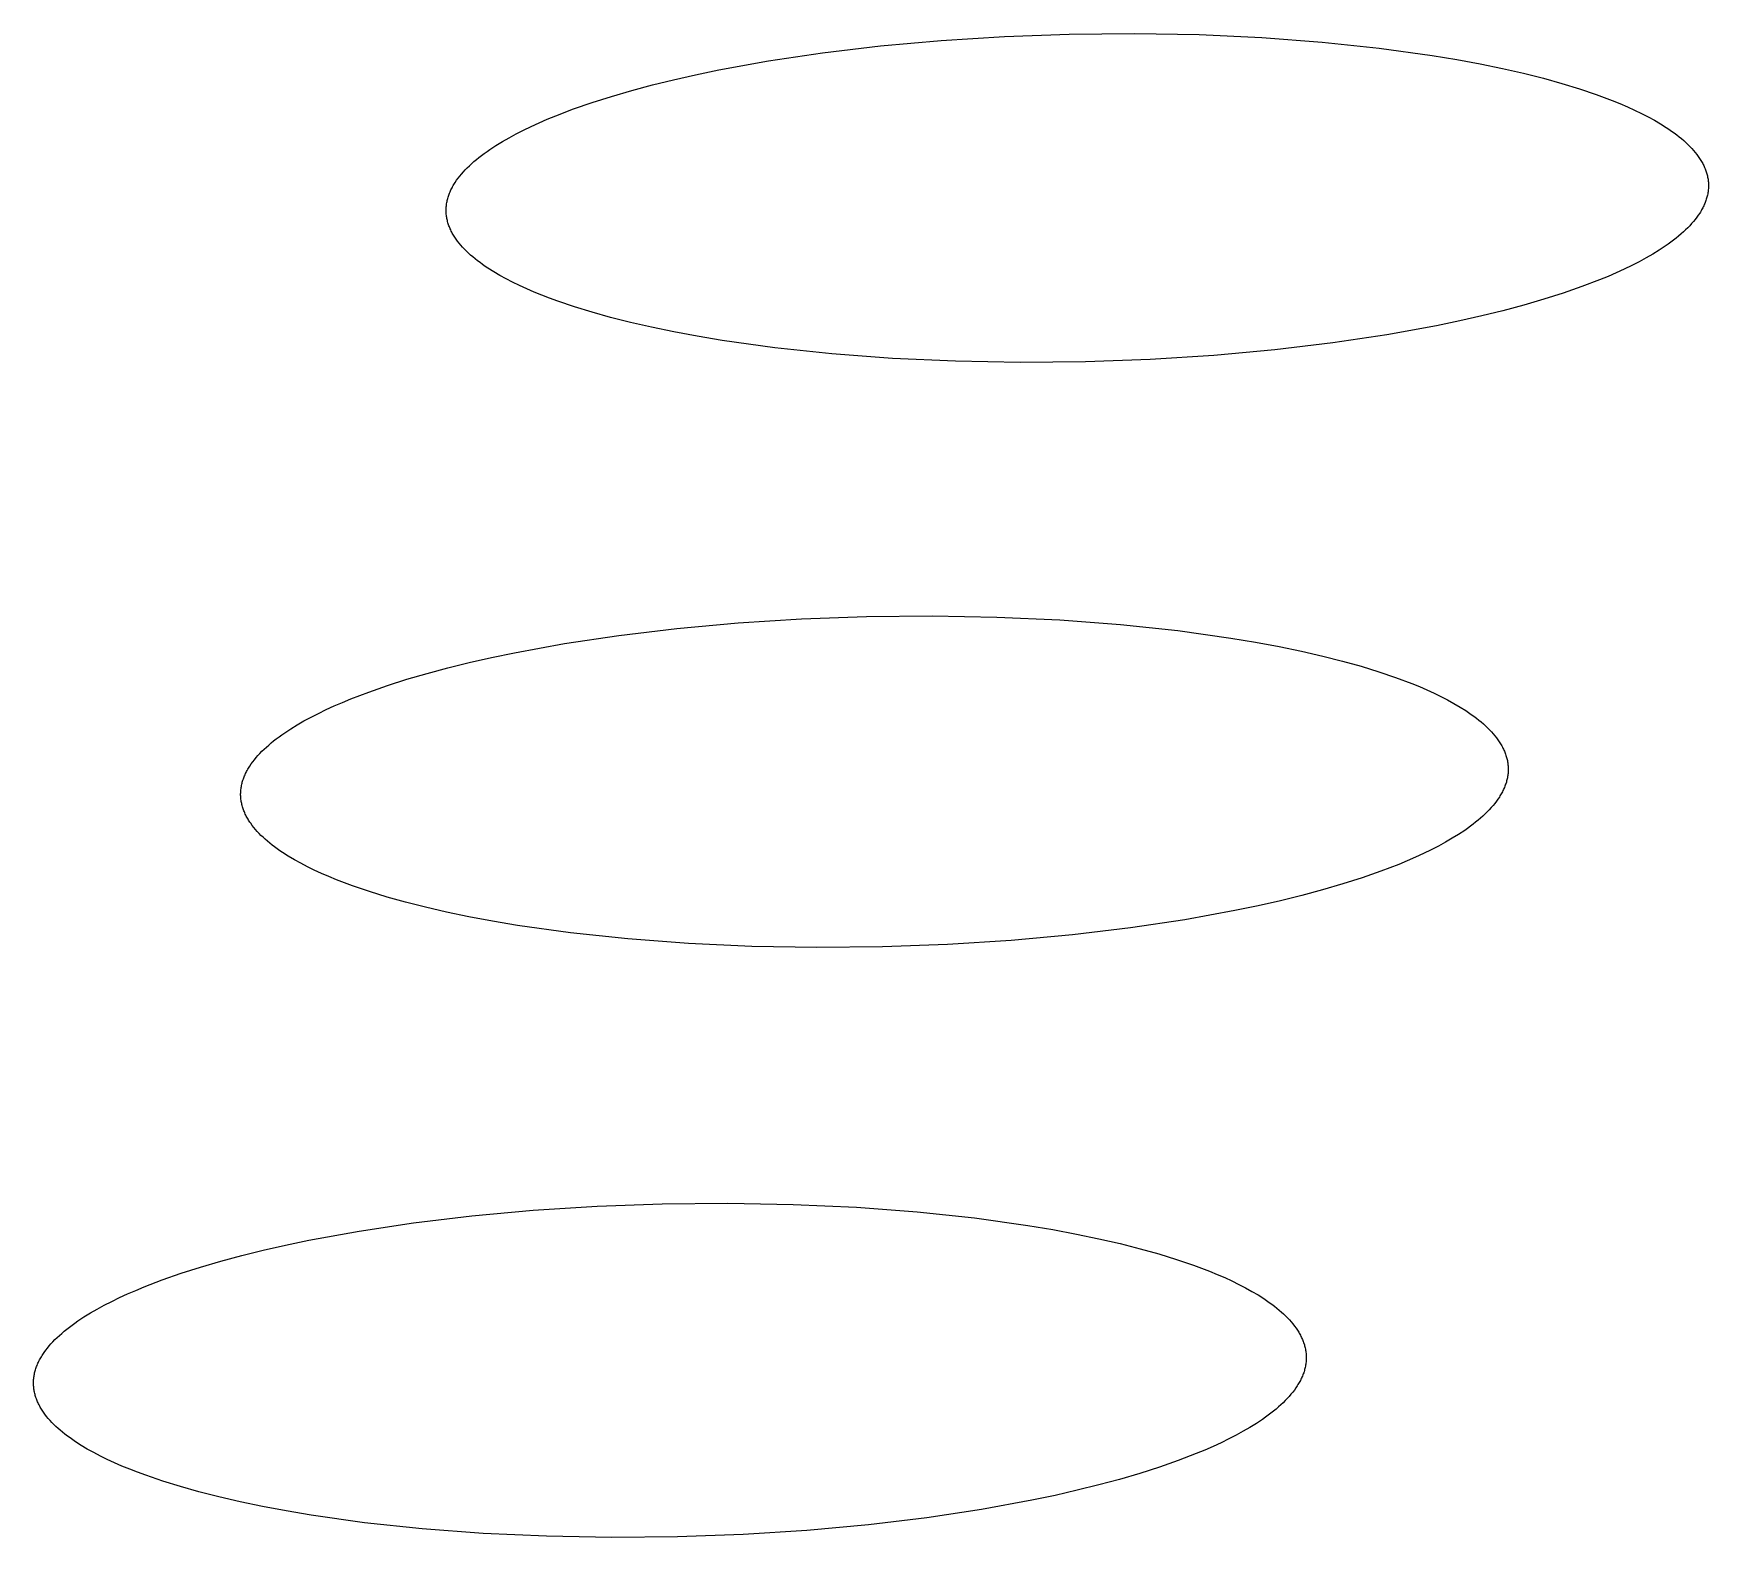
# Model space of a CAD drawing. Header units: millimetres. Extents: x -987 to 2591, y -102 to 2398.
# Drawn here: x -133.95 to -126.31, y 754.72 to 761.58 of the extents above; entities that cross this region are included whole.
import ezdxf

# ---------------------------------------------------------------- set-up
doc = ezdxf.new("R2010")
doc.units = ezdxf.units.MM
doc.header["$MEASUREMENT"] = 0
doc.layers.add('Utwórz2D linie widoczne', color=7, linetype='Continuous', true_color=0x000000)

msp = doc.modelspace()

# ---------------------------------------------------------------- linework, layer by layer
at = {"layer": 'Utwórz2D linie widoczne'}
for p, q in [((-129.2288, 761.5788), (-128.9317, 761.5816)), ((-128.9317, 761.5816), (-128.6373, 761.5764)), ((-130.3541, 761.4933), (-130.0905, 761.5247)), ((-130.0905, 761.5247), (-129.8126, 761.5499)), ((-129.8126, 761.5499), (-129.524, 761.5682)), ((-129.524, 761.5682), (-129.2288, 761.5788)), ((-128.6373, 761.5764), (-128.3504, 761.5633)), ((-128.3504, 761.5633), (-128.0752, 761.5428)), ((-128.0752, 761.5428), (-127.8156, 761.5154)), ((-127.8156, 761.5154), (-127.5746, 761.4819)), ((-130.8273, 761.4154), (-130.6004, 761.4565)), ((-130.6004, 761.4565), (-130.3541, 761.4933)), ((-127.5746, 761.4819), (-127.4618, 761.4632)), ((-127.4618, 761.4632), (-127.3545, 761.4432)), ((-127.3545, 761.4432), (-127.2528, 761.4222)), ((-131.1302, 761.3469), (-131.0334, 761.3707)), ((-131.0334, 761.3707), (-130.933, 761.3934)), ((-130.933, 761.3934), (-130.8273, 761.4154)), ((-127.2528, 761.4222), (-127.1568, 761.4003)), ((-127.1568, 761.4003), (-127.0666, 761.3775)), ((-127.0666, 761.3775), (-126.9823, 761.3541)), ((-126.9823, 761.3541), (-126.9023, 761.3296)), ((-131.4051, 761.2669), (-131.3165, 761.295)), ((-131.3165, 761.295), (-131.2247, 761.3217)), ((-131.2247, 761.3217), (-131.1302, 761.3469)), ((-126.9023, 761.3296), (-126.8256, 761.3037)), ((-126.8256, 761.3037), (-126.7526, 761.2763)), ((-126.7526, 761.2763), (-126.7176, 761.2621)), ((-131.6097, 761.1906), (-131.571, 761.2065)), ((-131.571, 761.2065), (-131.4901, 761.2374)), ((-131.4901, 761.2374), (-131.4051, 761.2669)), ((-126.7176, 761.2621), (-126.6837, 761.2475)), ((-126.6837, 761.2475), (-126.651, 761.2326)), ((-126.651, 761.2326), (-126.6194, 761.2174)), ((-126.6194, 761.2174), (-126.5892, 761.2018)), ((-126.5892, 761.2018), (-126.5602, 761.186)), ((-131.7841, 761.1066), (-131.752, 761.124)), ((-131.752, 761.124), (-131.7184, 761.1411)), ((-131.7184, 761.1411), (-131.6835, 761.1579)), ((-131.6835, 761.1579), (-131.6472, 761.1744)), ((-131.6472, 761.1744), (-131.6097, 761.1906)), ((-126.5602, 761.186), (-126.5326, 761.1698)), ((-126.5326, 761.1698), (-126.5065, 761.1533)), ((-126.5065, 761.1533), (-126.494, 761.1449)), ((-126.494, 761.1449), (-126.4818, 761.1365)), ((-126.4818, 761.1365), (-126.47, 761.128)), ((-126.47, 761.128), (-126.4586, 761.1195)), ((-131.8845, 761.044), (-131.8714, 761.0531)), ((-131.8714, 761.0531), (-131.8438, 761.0712)), ((-131.8438, 761.0712), (-131.8147, 761.089)), ((-131.8147, 761.089), (-131.7841, 761.1066)), ((-126.4586, 761.1195), (-126.4476, 761.1108)), ((-126.4476, 761.1108), (-126.437, 761.1021)), ((-126.437, 761.1021), (-126.4268, 761.0934)), ((-126.4268, 761.0934), (-126.417, 761.0846)), ((-126.417, 761.0846), (-126.4077, 761.0757)), ((-126.4077, 761.0757), (-126.3987, 761.0668)), ((-126.3987, 761.0668), (-126.3902, 761.0578)), ((-126.3902, 761.0578), (-126.3821, 761.0487)), ((-126.3821, 761.0487), (-126.3744, 761.0396)), ((-131.9745, 760.9694), (-131.9648, 760.9789)), ((-131.9648, 760.9789), (-131.9546, 760.9883)), ((-131.9546, 760.9883), (-131.944, 760.9977)), ((-131.944, 760.9977), (-131.933, 761.007)), ((-131.933, 761.007), (-131.9215, 761.0163)), ((-131.9215, 761.0163), (-131.9096, 761.0256)), ((-131.9096, 761.0256), (-131.8973, 761.0348)), ((-131.8973, 761.0348), (-131.8845, 761.044)), ((-126.3744, 761.0396), (-126.3672, 761.0305)), ((-126.3672, 761.0305), (-126.3604, 761.0213)), ((-126.3604, 761.0213), (-126.3571, 761.0167)), ((-126.3571, 761.0167), (-126.354, 761.012)), ((-126.354, 761.012), (-126.351, 761.0074)), ((-126.351, 761.0074), (-126.3481, 761.0028)), ((-126.3481, 761.0028), (-126.3454, 760.9981)), ((-126.3454, 760.9981), (-126.3427, 760.9934)), ((-126.3427, 760.9934), (-126.3401, 760.9887)), ((-126.3401, 760.9887), (-126.3377, 760.9841)), ((-126.3377, 760.9841), (-126.3354, 760.9794)), ((-126.3354, 760.9794), (-126.3332, 760.9746)), ((-126.3332, 760.9746), (-126.3311, 760.9699)), ((-126.3311, 760.9699), (-126.3291, 760.9652)), ((-132.0358, 760.8928), (-132.0329, 760.8976)), ((-132.0329, 760.8976), (-132.0298, 760.9024)), ((-132.0298, 760.9024), (-132.0233, 760.9121)), ((-132.0233, 760.9121), (-132.0163, 760.9217)), ((-132.0163, 760.9217), (-132.0089, 760.9313)), ((-132.0089, 760.9313), (-132.001, 760.9409)), ((-132.001, 760.9409), (-131.9926, 760.9504)), ((-131.9926, 760.9504), (-131.9838, 760.9599)), ((-131.9838, 760.9599), (-131.9745, 760.9694)), ((-126.3291, 760.9652), (-126.3273, 760.9605)), ((-126.3273, 760.9605), (-126.3255, 760.9557)), ((-126.3255, 760.9557), (-126.3239, 760.951)), ((-126.3239, 760.951), (-126.3224, 760.9462)), ((-126.3224, 760.9462), (-126.321, 760.9414)), ((-126.321, 760.9414), (-126.3197, 760.9367)), ((-126.3197, 760.9367), (-126.3186, 760.9319)), ((-126.3186, 760.9319), (-126.3175, 760.9271)), ((-126.3175, 760.9271), (-126.3166, 760.9223)), ((-126.3166, 760.9223), (-126.3158, 760.9175)), ((-126.3158, 760.9175), (-126.3151, 760.9127)), ((-126.3151, 760.9127), (-126.3146, 760.9079)), ((-126.3146, 760.9079), (-126.3141, 760.9031)), ((-126.3141, 760.9031), (-126.3138, 760.8983)), ((-126.3138, 760.8983), (-126.3136, 760.8934)), ((-132.067, 760.8152), (-132.0659, 760.82)), ((-132.0659, 760.82), (-132.0648, 760.8249)), ((-132.0648, 760.8249), (-132.0635, 760.8297)), ((-132.0635, 760.8297), (-132.0621, 760.8346)), ((-132.0621, 760.8346), (-132.0606, 760.8394)), ((-132.0606, 760.8394), (-132.0589, 760.8443)), ((-132.0589, 760.8443), (-132.0571, 760.8492)), ((-132.0571, 760.8492), (-132.0552, 760.854)), ((-132.0552, 760.854), (-132.0532, 760.8589)), ((-132.0532, 760.8589), (-132.0511, 760.8637)), ((-132.0511, 760.8637), (-132.0489, 760.8686)), ((-132.0489, 760.8686), (-132.0465, 760.8734)), ((-132.0465, 760.8734), (-132.044, 760.8782)), ((-132.044, 760.8782), (-132.0414, 760.8831)), ((-132.0414, 760.8831), (-132.0387, 760.8879)), ((-132.0387, 760.8879), (-132.0358, 760.8928)), ((-126.3251, 760.8208), (-126.3268, 760.8159)), ((-126.3235, 760.8256), (-126.3251, 760.8208)), ((-126.322, 760.8305), (-126.3235, 760.8256)), ((-126.3206, 760.8353), (-126.322, 760.8305)), ((-126.3194, 760.8402), (-126.3206, 760.8353)), ((-126.3183, 760.845), (-126.3194, 760.8402)), ((-126.3172, 760.8499), (-126.3183, 760.845)), ((-126.3164, 760.8547), (-126.3172, 760.8499)), ((-126.3156, 760.8596), (-126.3164, 760.8547)), ((-126.315, 760.8644), (-126.3156, 760.8596)), ((-126.3144, 760.8693), (-126.315, 760.8644)), ((-126.314, 760.8741), (-126.3144, 760.8693)), ((-126.3138, 760.8789), (-126.314, 760.8741)), ((-126.3136, 760.8838), (-126.3138, 760.8789)), ((-126.3136, 760.8934), (-126.3136, 760.8886)), ((-126.3136, 760.8886), (-126.3136, 760.8838)), ((-132.071, 760.7764), (-132.0709, 760.7813)), ((-132.071, 760.7716), (-132.071, 760.7764)), ((-132.0708, 760.7668), (-132.071, 760.7716)), ((-132.0709, 760.7813), (-132.0707, 760.7861)), ((-132.0706, 760.762), (-132.0708, 760.7668)), ((-132.0707, 760.7861), (-132.0704, 760.7909)), ((-132.0702, 760.7571), (-132.0706, 760.762)), ((-132.0704, 760.7909), (-132.07, 760.7958)), ((-132.0696, 760.7523), (-132.0702, 760.7571)), ((-132.07, 760.7958), (-132.0694, 760.8006)), ((-132.069, 760.7475), (-132.0696, 760.7523)), ((-132.0694, 760.8006), (-132.0687, 760.8055)), ((-132.0683, 760.7427), (-132.069, 760.7475)), ((-132.0687, 760.8055), (-132.0679, 760.8103)), ((-132.0674, 760.7379), (-132.0683, 760.7427)), ((-132.0679, 760.8103), (-132.067, 760.8152)), ((-126.367, 760.7434), (-126.3744, 760.7337)), ((-126.3601, 760.753), (-126.367, 760.7434)), ((-126.3537, 760.7626), (-126.3601, 760.753)), ((-126.3506, 760.7675), (-126.3537, 760.7626)), ((-126.3477, 760.7723), (-126.3506, 760.7675)), ((-126.3449, 760.7771), (-126.3477, 760.7723)), ((-126.3422, 760.782), (-126.3449, 760.7771)), ((-126.3397, 760.7868), (-126.3422, 760.782)), ((-126.3372, 760.7916), (-126.3397, 760.7868)), ((-126.3349, 760.7965), (-126.3372, 760.7916)), ((-126.3327, 760.8013), (-126.3349, 760.7965)), ((-126.3306, 760.8062), (-126.3327, 760.8013)), ((-126.3287, 760.811), (-126.3306, 760.8062)), ((-126.3268, 760.8159), (-126.3287, 760.811)), ((-132.0664, 760.7331), (-132.0674, 760.7379)), ((-132.0653, 760.7283), (-132.0664, 760.7331)), ((-132.0641, 760.7236), (-132.0653, 760.7283)), ((-132.0627, 760.7188), (-132.0641, 760.7236)), ((-132.0612, 760.714), (-132.0627, 760.7188)), ((-132.0597, 760.7093), (-132.0612, 760.714)), ((-132.058, 760.7045), (-132.0597, 760.7093)), ((-132.0561, 760.6998), (-132.058, 760.7045)), ((-132.0542, 760.6951), (-132.0561, 760.6998)), ((-132.0522, 760.6903), (-132.0542, 760.6951)), ((-132.05, 760.6856), (-132.0522, 760.6903)), ((-132.0477, 760.6809), (-132.05, 760.6856)), ((-132.0453, 760.6762), (-132.0477, 760.6809)), ((-132.0428, 760.6715), (-132.0453, 760.6762)), ((-132.0402, 760.6669), (-132.0428, 760.6715)), ((-132.0374, 760.6622), (-132.0402, 760.6669)), ((-126.4387, 760.6673), (-126.4497, 760.6579)), ((-126.4281, 760.6767), (-126.4387, 760.6673)), ((-126.4181, 760.6861), (-126.4281, 760.6767)), ((-126.4084, 760.6956), (-126.4181, 760.6861)), ((-126.3992, 760.7051), (-126.4084, 760.6956)), ((-126.3905, 760.7146), (-126.3992, 760.7051)), ((-126.3822, 760.7242), (-126.3905, 760.7146)), ((-126.3744, 760.7337), (-126.3822, 760.7242)), ((-132.0346, 760.6576), (-132.0374, 760.6622)), ((-132.0316, 760.6529), (-132.0346, 760.6576)), ((-132.0285, 760.6483), (-132.0316, 760.6529)), ((-132.0253, 760.6437), (-132.0285, 760.6483)), ((-132.0186, 760.6344), (-132.0253, 760.6437)), ((-132.0115, 760.6253), (-132.0186, 760.6344)), ((-132.0039, 760.6162), (-132.0115, 760.6253)), ((-131.9958, 760.6071), (-132.0039, 760.6162)), ((-131.9874, 760.5981), (-131.9958, 760.6071)), ((-131.9785, 760.5892), (-131.9874, 760.5981)), ((-131.9692, 760.5803), (-131.9785, 760.5892)), ((-126.5383, 760.5937), (-126.5673, 760.5759)), ((-126.5109, 760.6118), (-126.5383, 760.5937)), ((-126.4978, 760.621), (-126.5109, 760.6118)), ((-126.4851, 760.6301), (-126.4978, 760.621)), ((-126.4729, 760.6394), (-126.4851, 760.6301)), ((-126.4611, 760.6486), (-126.4729, 760.6394)), ((-126.4497, 760.6579), (-126.4611, 760.6486)), ((-131.9595, 760.5715), (-131.9692, 760.5803)), ((-131.9493, 760.5627), (-131.9595, 760.5715)), ((-131.9388, 760.554), (-131.9493, 760.5627)), ((-131.9279, 760.5453), (-131.9388, 760.554)), ((-131.9165, 760.5368), (-131.9279, 760.5453)), ((-131.9048, 760.5283), (-131.9165, 760.5368)), ((-131.8927, 760.5198), (-131.9048, 760.5283)), ((-131.8802, 760.5114), (-131.8927, 760.5198)), ((-126.6633, 760.5237), (-126.6981, 760.5069)), ((-126.6298, 760.5408), (-126.6633, 760.5237)), ((-126.5978, 760.5582), (-126.6298, 760.5408)), ((-126.5673, 760.5759), (-126.5978, 760.5582)), ((-131.8542, 760.4949), (-131.8802, 760.5114)), ((-131.8267, 760.4787), (-131.8542, 760.4949)), ((-131.7979, 760.4628), (-131.8267, 760.4787)), ((-131.7677, 760.4472), (-131.7979, 760.4628)), ((-131.7362, 760.4319), (-131.7677, 760.4472)), ((-126.8104, 760.4581), (-126.8911, 760.4272)), ((-126.7717, 760.4741), (-126.8104, 760.4581)), ((-126.7343, 760.4903), (-126.7717, 760.4741)), ((-126.6981, 760.5069), (-126.7343, 760.4903)), ((-131.7036, 760.417), (-131.7362, 760.4319)), ((-131.6698, 760.4024), (-131.7036, 760.417)), ((-131.6349, 760.3882), (-131.6698, 760.4024)), ((-131.5989, 760.3743), (-131.6349, 760.3882)), ((-131.5619, 760.3607), (-131.5989, 760.3743)), ((-131.4853, 760.3347), (-131.5619, 760.3607)), ((-127.0646, 760.3694), (-127.1564, 760.3426)), ((-126.976, 760.3976), (-127.0646, 760.3694)), ((-126.8911, 760.4272), (-126.976, 760.3976)), ((-131.4053, 760.3101), (-131.4853, 760.3347)), ((-131.321, 760.2866), (-131.4053, 760.3101)), ((-131.2308, 760.2638), (-131.321, 760.2866)), ((-127.3476, 760.2935), (-127.4481, 760.2707)), ((-127.2509, 760.3173), (-127.3476, 760.2935)), ((-127.1564, 760.3426), (-127.2509, 760.3173)), ((-131.1348, 760.2418), (-131.2308, 760.2638)), ((-131.033, 760.2207), (-131.1348, 760.2418)), ((-130.9256, 760.2007), (-131.033, 760.2207)), ((-127.781, 760.2073), (-128.0276, 760.1704)), ((-127.5539, 760.2487), (-127.781, 760.2073)), ((-127.4481, 760.2707), (-127.5539, 760.2487)), ((-130.8127, 760.1818), (-130.9256, 760.2007)), ((-130.5714, 760.1482), (-130.8127, 760.1818)), ((-130.3113, 760.1207), (-130.5714, 760.1482)), ((-128.2916, 760.1388), (-128.5701, 760.1135)), ((-128.0276, 760.1704), (-128.2916, 760.1388)), ((-130.0356, 760.1001), (-130.3113, 760.1207)), ((-129.748, 760.0869), (-130.0356, 760.1001)), ((-129.453, 760.0817), (-129.748, 760.0869)), ((-129.1552, 760.0845), (-129.453, 760.0817)), ((-128.8593, 760.0952), (-129.1552, 760.0845)), ((-128.5701, 760.1135), (-128.8593, 760.0952)), ((-130.7395, 758.8935), (-130.4496, 758.9118)), ((-130.4496, 758.9118), (-130.1533, 758.9226)), ((-130.1533, 758.9226), (-129.8549, 758.9254)), ((-129.8549, 758.9254), (-129.5594, 758.9202)), ((-129.5594, 758.9202), (-129.2713, 758.907)), ((-131.5306, 758.7993), (-131.2832, 758.8364)), ((-131.2832, 758.8364), (-131.0186, 758.8681)), ((-131.0186, 758.8681), (-130.7395, 758.8935)), ((-129.2713, 758.907), (-128.995, 758.8863)), ((-128.995, 758.8863), (-128.7344, 758.8587)), ((-128.7344, 758.8587), (-128.4924, 758.8249)), ((-131.8647, 758.7357), (-131.7585, 758.7578)), ((-131.7585, 758.7578), (-131.5306, 758.7993)), ((-128.4924, 758.8249), (-128.3792, 758.806)), ((-128.3792, 758.806), (-128.2715, 758.7859)), ((-128.2715, 758.7859), (-128.1694, 758.7647)), ((-128.1694, 758.7647), (-128.0731, 758.7426)), ((-132.1576, 758.6634), (-132.0627, 758.6888)), ((-132.0627, 758.6888), (-131.9655, 758.7128)), ((-131.9655, 758.7128), (-131.8647, 758.7357)), ((-128.0731, 758.7426), (-127.9826, 758.7197)), ((-127.9826, 758.7197), (-127.8979, 758.696)), ((-127.8979, 758.696), (-127.8176, 758.6713)), ((-132.4242, 758.5784), (-132.3389, 758.6081)), ((-132.3389, 758.6081), (-132.2498, 758.6365)), ((-132.2498, 758.6365), (-132.1576, 758.6634)), ((-127.8176, 758.6713), (-127.7406, 758.6452)), ((-127.7406, 758.6452), (-127.6673, 758.6176)), ((-127.6673, 758.6176), (-127.6322, 758.6033)), ((-127.6322, 758.6033), (-127.5982, 758.5886)), ((-132.5821, 758.5149), (-132.5444, 758.5312)), ((-132.5444, 758.5312), (-132.5055, 758.5472)), ((-132.5055, 758.5472), (-132.4242, 758.5784)), ((-127.5982, 758.5886), (-127.5654, 758.5736)), ((-127.5654, 758.5736), (-127.5337, 758.5582)), ((-127.5337, 758.5582), (-127.5034, 758.5425)), ((-127.5034, 758.5425), (-127.4743, 758.5265)), ((-127.4743, 758.5265), (-127.4467, 758.5102)), ((-132.7196, 758.4465), (-132.6873, 758.464)), ((-132.6873, 758.464), (-132.6536, 758.4812)), ((-132.6536, 758.4812), (-132.6185, 758.4982)), ((-132.6185, 758.4982), (-132.5821, 758.5149)), ((-127.4467, 758.5102), (-127.4204, 758.4936)), ((-127.4204, 758.4936), (-127.4079, 758.4852)), ((-127.4079, 758.4852), (-127.3957, 758.4767)), ((-127.3957, 758.4767), (-127.3839, 758.4681)), ((-127.3839, 758.4681), (-127.3724, 758.4595)), ((-127.3724, 758.4595), (-127.3614, 758.4508)), ((-127.3614, 758.4508), (-127.3508, 758.442)), ((-132.8457, 758.3648), (-132.8333, 758.3741)), ((-132.8333, 758.3741), (-132.8205, 758.3834)), ((-132.8205, 758.3834), (-132.8073, 758.3926)), ((-132.8073, 758.3926), (-132.7797, 758.4108)), ((-132.7797, 758.4108), (-132.7504, 758.4288)), ((-132.7504, 758.4288), (-132.7196, 758.4465)), ((-127.3508, 758.442), (-127.3405, 758.4332)), ((-127.3405, 758.4332), (-127.3307, 758.4243)), ((-127.3307, 758.4243), (-127.3213, 758.4154)), ((-127.3213, 758.4154), (-127.3123, 758.4064)), ((-127.3123, 758.4064), (-127.3038, 758.3973)), ((-127.3038, 758.3973), (-127.2957, 758.3882)), ((-127.2957, 758.3882), (-127.288, 758.379)), ((-127.288, 758.379), (-127.2807, 758.3698)), ((-132.9292, 758.289), (-132.9203, 758.2986)), ((-132.9203, 758.2986), (-132.911, 758.3082)), ((-132.911, 758.3082), (-132.9012, 758.3177)), ((-132.9012, 758.3177), (-132.891, 758.3272)), ((-132.891, 758.3272), (-132.8803, 758.3367)), ((-132.8803, 758.3367), (-132.8692, 758.3461)), ((-132.8692, 758.3461), (-132.8577, 758.3555)), ((-132.8577, 758.3555), (-132.8457, 758.3648)), ((-127.2807, 758.3698), (-127.2739, 758.3605)), ((-127.2739, 758.3605), (-127.2707, 758.3559)), ((-127.2707, 758.3559), (-127.2676, 758.3512)), ((-127.2676, 758.3512), (-127.2645, 758.3465)), ((-127.2645, 758.3465), (-127.2616, 758.3418)), ((-127.2616, 758.3418), (-127.2589, 758.3371)), ((-127.2589, 758.3371), (-127.2562, 758.3324)), ((-127.2562, 758.3324), (-127.2536, 758.3277)), ((-127.2536, 758.3277), (-127.2512, 758.323)), ((-127.2512, 758.323), (-127.2489, 758.3182)), ((-127.2489, 758.3182), (-127.2467, 758.3135)), ((-127.2467, 758.3135), (-127.2446, 758.3087)), ((-127.2446, 758.3087), (-127.2426, 758.304)), ((-127.2426, 758.304), (-127.2407, 758.2992)), ((-127.2407, 758.2992), (-127.239, 758.2944)), ((-132.9809, 758.2163), (-132.9783, 758.2212)), ((-132.9783, 758.2212), (-132.9756, 758.226)), ((-132.9756, 758.226), (-132.9727, 758.2309)), ((-132.9727, 758.2309), (-132.9697, 758.2358)), ((-132.9697, 758.2358), (-132.9666, 758.2407)), ((-132.9666, 758.2407), (-132.9601, 758.2504)), ((-132.9601, 758.2504), (-132.9531, 758.2601)), ((-132.9531, 758.2601), (-132.9456, 758.2698)), ((-132.9456, 758.2698), (-132.9376, 758.2794)), ((-132.9376, 758.2794), (-132.9292, 758.289)), ((-127.239, 758.2944), (-127.2374, 758.2896)), ((-127.2374, 758.2896), (-127.2359, 758.2848)), ((-127.2359, 758.2848), (-127.2345, 758.28)), ((-127.2345, 758.28), (-127.2332, 758.2752)), ((-127.2332, 758.2752), (-127.2321, 758.2704)), ((-127.2321, 758.2704), (-127.231, 758.2656)), ((-127.231, 758.2656), (-127.2301, 758.2607)), ((-127.2301, 758.2607), (-127.2293, 758.2559)), ((-127.2293, 758.2559), (-127.2286, 758.251)), ((-127.2286, 758.251), (-127.2281, 758.2462)), ((-127.2281, 758.2462), (-127.2277, 758.2413)), ((-127.2277, 758.2413), (-127.2273, 758.2365)), ((-127.2273, 758.2365), (-127.2272, 758.2316)), ((-127.2271, 758.2219), (-127.2273, 758.217)), ((-127.2272, 758.2316), (-127.2271, 758.2267)), ((-127.2271, 758.2267), (-127.2271, 758.2219)), ((-133.0058, 758.1429), (-133.005, 758.1478)), ((-133.005, 758.1478), (-133.0041, 758.1527)), ((-133.0041, 758.1527), (-133.003, 758.1576)), ((-133.003, 758.1576), (-133.0019, 758.1625)), ((-133.0019, 758.1625), (-133.0006, 758.1674)), ((-133.0006, 758.1674), (-132.9991, 758.1723)), ((-132.9991, 758.1723), (-132.9976, 758.1772)), ((-132.9976, 758.1772), (-132.9959, 758.1821)), ((-132.9959, 758.1821), (-132.9941, 758.187)), ((-132.9941, 758.187), (-132.9922, 758.1919)), ((-132.9922, 758.1919), (-132.9902, 758.1967)), ((-132.9902, 758.1967), (-132.9881, 758.2016)), ((-132.9881, 758.2016), (-132.9858, 758.2065)), ((-132.9858, 758.2065), (-132.9834, 758.2114)), ((-132.9834, 758.2114), (-132.9809, 758.2163)), ((-127.2443, 758.1437), (-127.2464, 758.1388)), ((-127.2424, 758.1485), (-127.2443, 758.1437)), ((-127.2405, 758.1534), (-127.2424, 758.1485)), ((-127.2388, 758.1583), (-127.2405, 758.1534)), ((-127.2371, 758.1632), (-127.2388, 758.1583)), ((-127.2356, 758.1681), (-127.2371, 758.1632)), ((-127.2343, 758.173), (-127.2356, 758.1681)), ((-127.233, 758.1779), (-127.2343, 758.173)), ((-127.2319, 758.1828), (-127.233, 758.1779)), ((-127.2309, 758.1877), (-127.2319, 758.1828)), ((-127.23, 758.1926), (-127.2309, 758.1877)), ((-127.2292, 758.1975), (-127.23, 758.1926)), ((-127.2285, 758.2024), (-127.2292, 758.1975)), ((-127.228, 758.2072), (-127.2285, 758.2024)), ((-127.2276, 758.2121), (-127.228, 758.2072)), ((-127.2273, 758.217), (-127.2276, 758.2121)), ((-133.0082, 758.1136), (-133.0081, 758.1185)), ((-133.0082, 758.1088), (-133.0082, 758.1136)), ((-133.008, 758.1039), (-133.0082, 758.1088)), ((-133.0081, 758.1185), (-133.0079, 758.1234)), ((-133.0077, 758.099), (-133.008, 758.1039)), ((-133.0079, 758.1234), (-133.0076, 758.1283)), ((-133.0074, 758.0942), (-133.0077, 758.099)), ((-133.0076, 758.1283), (-133.0071, 758.1332)), ((-133.0068, 758.0893), (-133.0074, 758.0942)), ((-133.0071, 758.1332), (-133.0065, 758.138)), ((-133.0062, 758.0845), (-133.0068, 758.0893)), ((-133.0065, 758.138), (-133.0058, 758.1429)), ((-133.0055, 758.0797), (-133.0062, 758.0845)), ((-133.0046, 758.0748), (-133.0055, 758.0797)), ((-133.0036, 758.07), (-133.0046, 758.0748)), ((-133.0025, 758.0652), (-133.0036, 758.07)), ((-127.2884, 758.0706), (-127.2962, 758.061)), ((-127.2809, 758.0803), (-127.2884, 758.0706)), ((-127.274, 758.09), (-127.2809, 758.0803)), ((-127.2675, 758.0997), (-127.274, 758.09)), ((-127.2645, 758.1046), (-127.2675, 758.0997)), ((-127.2616, 758.1095), (-127.2645, 758.1046)), ((-127.2587, 758.1143), (-127.2616, 758.1095)), ((-127.256, 758.1192), (-127.2587, 758.1143)), ((-127.2535, 758.1241), (-127.256, 758.1192)), ((-127.251, 758.129), (-127.2535, 758.1241)), ((-127.2487, 758.1339), (-127.251, 758.129)), ((-127.2464, 758.1388), (-127.2487, 758.1339)), ((-133.0013, 758.0604), (-133.0025, 758.0652)), ((-132.9999, 758.0555), (-133.0013, 758.0604)), ((-132.9985, 758.0507), (-132.9999, 758.0555)), ((-132.9969, 758.0459), (-132.9985, 758.0507)), ((-132.9952, 758.0412), (-132.9969, 758.0459)), ((-132.9934, 758.0364), (-132.9952, 758.0412)), ((-132.9914, 758.0316), (-132.9934, 758.0364)), ((-132.9894, 758.0269), (-132.9914, 758.0316)), ((-132.9872, 758.0221), (-132.9894, 758.0269)), ((-132.9849, 758.0174), (-132.9872, 758.0221)), ((-132.9825, 758.0126), (-132.9849, 758.0174)), ((-132.98, 758.0079), (-132.9825, 758.0126)), ((-132.9774, 758.0032), (-132.98, 758.0079)), ((-132.9746, 757.9985), (-132.9774, 758.0032)), ((-132.9718, 757.9938), (-132.9746, 757.9985)), ((-132.9688, 757.9891), (-132.9718, 757.9938)), ((-127.3641, 757.9942), (-127.3755, 757.9848)), ((-127.353, 758.0036), (-127.3641, 757.9942)), ((-127.3424, 758.0131), (-127.353, 758.0036)), ((-127.3323, 758.0226), (-127.3424, 758.0131)), ((-127.3226, 758.0321), (-127.3323, 758.0226)), ((-127.3133, 758.0417), (-127.3226, 758.0321)), ((-127.3046, 758.0513), (-127.3133, 758.0417)), ((-127.2962, 758.061), (-127.3046, 758.0513)), ((-132.9657, 757.9844), (-132.9688, 757.9891)), ((-132.9625, 757.9798), (-132.9657, 757.9844)), ((-132.9558, 757.9705), (-132.9625, 757.9798)), ((-132.9486, 757.9613), (-132.9558, 757.9705)), ((-132.941, 757.9521), (-132.9486, 757.9613)), ((-132.933, 757.943), (-132.941, 757.9521)), ((-132.9245, 757.9339), (-132.933, 757.943)), ((-132.9156, 757.9249), (-132.9245, 757.9339)), ((-132.9062, 757.9159), (-132.9156, 757.9249)), ((-132.8965, 757.907), (-132.9062, 757.9159)), ((-127.4532, 757.9294), (-127.4823, 757.9114)), ((-127.4256, 757.9477), (-127.4532, 757.9294)), ((-127.4125, 757.9569), (-127.4256, 757.9477)), ((-127.3997, 757.9661), (-127.4125, 757.9569)), ((-127.3874, 757.9754), (-127.3997, 757.9661)), ((-127.3755, 757.9848), (-127.3874, 757.9754)), ((-132.8863, 757.8981), (-132.8965, 757.907)), ((-132.8757, 757.8894), (-132.8863, 757.8981)), ((-132.8648, 757.8807), (-132.8757, 757.8894)), ((-132.8534, 757.872), (-132.8648, 757.8807)), ((-132.8417, 757.8634), (-132.8534, 757.872)), ((-132.8295, 757.8549), (-132.8417, 757.8634)), ((-132.817, 757.8465), (-132.8295, 757.8549)), ((-132.7909, 757.8298), (-132.817, 757.8465)), ((-127.6138, 757.8419), (-127.6501, 757.8252)), ((-127.5788, 757.8589), (-127.6138, 757.8419)), ((-127.5451, 757.8761), (-127.5788, 757.8589)), ((-127.513, 757.8936), (-127.5451, 757.8761)), ((-127.4823, 757.9114), (-127.513, 757.8936)), ((-132.7633, 757.8135), (-132.7909, 757.8298)), ((-132.7344, 757.7975), (-132.7633, 757.8135)), ((-132.7041, 757.7817), (-132.7344, 757.7975)), ((-132.6726, 757.7663), (-132.7041, 757.7817)), ((-132.6398, 757.7513), (-132.6726, 757.7663)), ((-127.8077, 757.7615), (-127.8929, 757.7317)), ((-127.7266, 757.7927), (-127.8077, 757.7615)), ((-127.6877, 757.8088), (-127.7266, 757.7927)), ((-127.6501, 757.8252), (-127.6877, 757.8088)), ((-132.6058, 757.7366), (-132.6398, 757.7513)), ((-132.5708, 757.7222), (-132.6058, 757.7366)), ((-132.5347, 757.7082), (-132.5708, 757.7222)), ((-132.4976, 757.6945), (-132.5347, 757.7082)), ((-132.4207, 757.6683), (-132.4976, 757.6945)), ((-127.9819, 757.7033), (-128.0741, 757.6763)), ((-127.8929, 757.7317), (-127.9819, 757.7033)), ((-132.3405, 757.6435), (-132.4207, 757.6683)), ((-132.2558, 757.6198), (-132.3405, 757.6435)), ((-132.1653, 757.5968), (-132.2558, 757.6198)), ((-128.2662, 757.6267), (-128.3671, 757.6038)), ((-128.169, 757.6508), (-128.2662, 757.6267)), ((-128.0741, 757.6763), (-128.169, 757.6508)), ((-132.0689, 757.5746), (-132.1653, 757.5968)), ((-131.9668, 757.5533), (-132.0689, 757.5746)), ((-131.859, 757.5332), (-131.9668, 757.5533)), ((-131.7456, 757.5142), (-131.859, 757.5332)), ((-128.7015, 757.5399), (-128.9492, 757.5027)), ((-128.4733, 757.5816), (-128.7015, 757.5399)), ((-128.3671, 757.6038), (-128.4733, 757.5816)), ((-131.5033, 757.4803), (-131.7456, 757.5142)), ((-131.2422, 757.4525), (-131.5033, 757.4803)), ((-129.2143, 757.4708), (-129.4939, 757.4453)), ((-128.9492, 757.5027), (-129.2143, 757.4708)), ((-130.9654, 757.4318), (-131.2422, 757.4525)), ((-130.6767, 757.4185), (-130.9654, 757.4318)), ((-130.3805, 757.4132), (-130.6767, 757.4185)), ((-130.0815, 757.4161), (-130.3805, 757.4132)), ((-129.7844, 757.4269), (-130.0815, 757.4161)), ((-129.4939, 757.4453), (-129.7844, 757.4269)), ((-131.6739, 756.2153), (-131.3829, 756.2338)), ((-131.3829, 756.2338), (-131.0852, 756.2446)), ((-131.0852, 756.2446), (-130.7857, 756.2475)), ((-130.7857, 756.2475), (-130.4889, 756.2422)), ((-130.4889, 756.2422), (-130.1997, 756.2289)), ((-132.4684, 756.1203), (-132.22, 756.1577)), ((-132.22, 756.1577), (-131.9542, 756.1897)), ((-131.9542, 756.1897), (-131.6739, 756.2153)), ((-130.1997, 756.2289), (-129.9223, 756.208)), ((-129.9223, 756.208), (-129.6606, 756.1802)), ((-129.6606, 756.1802), (-129.4178, 756.1461)), ((-132.6973, 756.0785), (-132.4684, 756.1203)), ((-129.4178, 756.1461), (-129.3041, 756.1271)), ((-129.3041, 756.1271), (-129.196, 756.1068)), ((-129.196, 756.1068), (-129.0935, 756.0855)), ((-129.0935, 756.0855), (-128.9968, 756.0632)), ((-133.0982, 755.9833), (-133.0028, 756.0089)), ((-133.0028, 756.0089), (-132.9052, 756.0331)), ((-132.9052, 756.0331), (-132.8039, 756.0562)), ((-132.8039, 756.0562), (-132.6973, 756.0785)), ((-128.9968, 756.0632), (-128.906, 756.04)), ((-128.906, 756.04), (-128.821, 756.0162)), ((-128.821, 756.0162), (-128.7404, 755.9913)), ((-133.2803, 755.9276), (-133.1908, 755.9562)), ((-133.1908, 755.9562), (-133.0982, 755.9833)), ((-128.7404, 755.9913), (-128.6631, 755.9649)), ((-128.6631, 755.9649), (-128.6259, 755.9512)), ((-128.6259, 755.9512), (-128.5896, 755.9371)), ((-128.5896, 755.9371), (-128.5544, 755.9227)), ((-133.4867, 755.85), (-133.4476, 755.8662)), ((-133.4476, 755.8662), (-133.366, 755.8976)), ((-133.366, 755.8976), (-133.2803, 755.9276)), ((-128.5544, 755.9227), (-128.5202, 755.9079)), ((-128.5202, 755.9079), (-128.4873, 755.8927)), ((-128.4873, 755.8927), (-128.4555, 755.8773)), ((-128.4555, 755.8773), (-128.4251, 755.8614)), ((-128.4251, 755.8614), (-128.3959, 755.8453)), ((-133.6628, 755.7647), (-133.6304, 755.7823)), ((-133.6304, 755.7823), (-133.5965, 755.7997)), ((-133.5965, 755.7997), (-133.5612, 755.8168)), ((-133.5612, 755.8168), (-133.5246, 755.8336)), ((-133.5246, 755.8336), (-133.4867, 755.85)), ((-128.3959, 755.8453), (-128.3682, 755.8289)), ((-128.3682, 755.8289), (-128.3419, 755.8121)), ((-128.3419, 755.8121), (-128.3292, 755.8036)), ((-128.3292, 755.8036), (-128.317, 755.7951)), ((-128.317, 755.7951), (-128.3052, 755.7864)), ((-128.3052, 755.7864), (-128.2937, 755.7777)), ((-128.2937, 755.7777), (-128.2826, 755.769)), ((-133.7771, 755.6917), (-133.7642, 755.701)), ((-133.7642, 755.701), (-133.7509, 755.7102)), ((-133.7509, 755.7102), (-133.7231, 755.7286)), ((-133.7231, 755.7286), (-133.6937, 755.7468)), ((-133.6937, 755.7468), (-133.6628, 755.7647)), ((-128.2826, 755.769), (-128.272, 755.7601)), ((-128.272, 755.7601), (-128.2617, 755.7512)), ((-128.2617, 755.7512), (-128.2519, 755.7423)), ((-128.2519, 755.7423), (-128.2425, 755.7332)), ((-128.2425, 755.7332), (-128.2334, 755.7242)), ((-128.2334, 755.7242), (-128.2249, 755.715)), ((-128.2249, 755.715), (-128.2167, 755.7058)), ((-128.2167, 755.7058), (-128.209, 755.6966)), ((-133.8646, 755.6156), (-133.8552, 755.6252)), ((-133.8552, 755.6252), (-133.8453, 755.6348)), ((-133.8453, 755.6348), (-133.8351, 755.6444)), ((-133.8351, 755.6444), (-133.8243, 755.6539)), ((-133.8243, 755.6539), (-133.8132, 755.6634)), ((-133.8132, 755.6634), (-133.8016, 755.6729)), ((-133.8016, 755.6729), (-133.7896, 755.6823)), ((-133.7896, 755.6823), (-133.7771, 755.6917)), ((-128.209, 755.6966), (-128.2017, 755.6873)), ((-128.2017, 755.6873), (-128.1949, 755.6779)), ((-128.1949, 755.6779), (-128.1917, 755.6732)), ((-128.1917, 755.6732), (-128.1886, 755.6685)), ((-128.1886, 755.6685), (-128.1855, 755.6638)), ((-128.1855, 755.6638), (-128.1826, 755.6591)), ((-128.1826, 755.6591), (-128.1798, 755.6544)), ((-128.1798, 755.6544), (-128.1772, 755.6496)), ((-128.1772, 755.6496), (-128.1746, 755.6449)), ((-128.1746, 755.6449), (-128.1722, 755.6401)), ((-128.1722, 755.6401), (-128.1698, 755.6353)), ((-128.1698, 755.6353), (-128.1676, 755.6305)), ((-128.1676, 755.6305), (-128.1655, 755.6257)), ((-128.1655, 755.6257), (-128.1636, 755.6209)), ((-133.9201, 755.5424), (-133.9172, 755.5473)), ((-133.9172, 755.5473), (-133.9142, 755.5522)), ((-133.9142, 755.5522), (-133.9111, 755.5571)), ((-133.9111, 755.5571), (-133.9045, 755.5669)), ((-133.9045, 755.5669), (-133.8975, 755.5767)), ((-133.8975, 755.5767), (-133.8899, 755.5864)), ((-133.8899, 755.5864), (-133.8819, 755.5962)), ((-133.8819, 755.5962), (-133.8735, 755.6059)), ((-133.8735, 755.6059), (-133.8646, 755.6156)), ((-128.1636, 755.6209), (-128.1617, 755.6161)), ((-128.1617, 755.6161), (-128.16, 755.6113)), ((-128.16, 755.6113), (-128.1583, 755.6065)), ((-128.1583, 755.6065), (-128.1568, 755.6016)), ((-128.1568, 755.6016), (-128.1554, 755.5968)), ((-128.1554, 755.5968), (-128.1542, 755.5919)), ((-128.1542, 755.5919), (-128.153, 755.5871)), ((-128.153, 755.5871), (-128.152, 755.5822)), ((-128.152, 755.5822), (-128.1511, 755.5773)), ((-128.1511, 755.5773), (-128.1503, 755.5725)), ((-128.1503, 755.5725), (-128.1496, 755.5676)), ((-128.1496, 755.5676), (-128.1491, 755.5627)), ((-128.1491, 755.5627), (-128.1487, 755.5578)), ((-128.1487, 755.5578), (-128.1483, 755.5529)), ((-128.1483, 755.5529), (-128.1482, 755.548)), ((-128.1482, 755.548), (-128.1481, 755.5431)), ((-133.9489, 755.4684), (-133.9478, 755.4734)), ((-133.9478, 755.4734), (-133.9466, 755.4783)), ((-133.9466, 755.4783), (-133.9453, 755.4832)), ((-133.9453, 755.4832), (-133.9439, 755.4882)), ((-133.9439, 755.4882), (-133.9423, 755.4931)), ((-133.9423, 755.4931), (-133.9406, 755.498)), ((-133.9406, 755.498), (-133.9388, 755.503)), ((-133.9388, 755.503), (-133.9369, 755.5079)), ((-133.9369, 755.5079), (-133.9349, 755.5128)), ((-133.9349, 755.5128), (-133.9327, 755.5178)), ((-133.9327, 755.5178), (-133.9304, 755.5227)), ((-133.9304, 755.5227), (-133.928, 755.5276)), ((-133.928, 755.5276), (-133.9255, 755.5325)), ((-133.9255, 755.5325), (-133.9229, 755.5375)), ((-133.9229, 755.5375), (-133.9201, 755.5424)), ((-128.1599, 755.4741), (-128.1617, 755.4692)), ((-128.1583, 755.479), (-128.1599, 755.4741)), ((-128.1568, 755.484), (-128.1583, 755.479)), ((-128.1554, 755.4889), (-128.1568, 755.484)), ((-128.1541, 755.4938), (-128.1554, 755.4889)), ((-128.153, 755.4988), (-128.1541, 755.4938)), ((-128.1519, 755.5037), (-128.153, 755.4988)), ((-128.151, 755.5086), (-128.1519, 755.5037)), ((-128.1502, 755.5136), (-128.151, 755.5086)), ((-128.1496, 755.5185), (-128.1502, 755.5136)), ((-128.149, 755.5234), (-128.1496, 755.5185)), ((-128.1486, 755.5283), (-128.149, 755.5234)), ((-128.1483, 755.5333), (-128.1486, 755.5283)), ((-128.1482, 755.5382), (-128.1483, 755.5333)), ((-128.1481, 755.5431), (-128.1482, 755.5382)), ((-133.953, 755.4291), (-133.9529, 755.434)), ((-133.953, 755.4241), (-133.953, 755.4291)), ((-133.9529, 755.4192), (-133.953, 755.4241)), ((-133.9529, 755.434), (-133.9527, 755.4389)), ((-133.9526, 755.4143), (-133.9529, 755.4192)), ((-133.9527, 755.4389), (-133.9524, 755.4438)), ((-133.9522, 755.4094), (-133.9526, 755.4143)), ((-133.9524, 755.4438), (-133.9519, 755.4487)), ((-133.9517, 755.4045), (-133.9522, 755.4094)), ((-133.9519, 755.4487), (-133.9513, 755.4536)), ((-133.9511, 755.3997), (-133.9517, 755.4045)), ((-133.9513, 755.4536), (-133.9506, 755.4586)), ((-133.9504, 755.3948), (-133.9511, 755.3997)), ((-133.9506, 755.4586), (-133.9498, 755.4635)), ((-133.9495, 755.3899), (-133.9504, 755.3948)), ((-133.9498, 755.4635), (-133.9489, 755.4684)), ((-128.2024, 755.3954), (-128.2098, 755.3857)), ((-128.1954, 755.4052), (-128.2024, 755.3954)), ((-128.1889, 755.415), (-128.1954, 755.4052)), ((-128.1858, 755.4199), (-128.1889, 755.415)), ((-128.1829, 755.4248), (-128.1858, 755.4199)), ((-128.18, 755.4298), (-128.1829, 755.4248)), ((-128.1773, 755.4347), (-128.18, 755.4298)), ((-128.1747, 755.4396), (-128.1773, 755.4347)), ((-128.1722, 755.4445), (-128.1747, 755.4396)), ((-128.1699, 755.4494), (-128.1722, 755.4445)), ((-128.1677, 755.4544), (-128.1699, 755.4494)), ((-128.1655, 755.4593), (-128.1677, 755.4544)), ((-128.1635, 755.4642), (-128.1655, 755.4593)), ((-128.1617, 755.4692), (-128.1635, 755.4642)), ((-133.9485, 755.385), (-133.9495, 755.3899)), ((-133.9474, 755.3802), (-133.9485, 755.385)), ((-133.9462, 755.3753), (-133.9474, 755.3802)), ((-133.9448, 755.3705), (-133.9462, 755.3753)), ((-133.9434, 755.3656), (-133.9448, 755.3705)), ((-133.9418, 755.3608), (-133.9434, 755.3656)), ((-133.9401, 755.356), (-133.9418, 755.3608)), ((-133.9383, 755.3512), (-133.9401, 755.356)), ((-133.9363, 755.3463), (-133.9383, 755.3512)), ((-133.9343, 755.3415), (-133.9363, 755.3463)), ((-133.9321, 755.3368), (-133.9343, 755.3415)), ((-133.9298, 755.332), (-133.9321, 755.3368)), ((-133.9274, 755.3272), (-133.9298, 755.332)), ((-133.9249, 755.3224), (-133.9274, 755.3272)), ((-133.9223, 755.3177), (-133.9249, 755.3224)), ((-133.9195, 755.3129), (-133.9223, 755.3177)), ((-128.2749, 755.3181), (-128.286, 755.3086)), ((-128.2642, 755.3277), (-128.2749, 755.3181)), ((-128.254, 755.3372), (-128.2642, 755.3277)), ((-128.2443, 755.3469), (-128.254, 755.3372)), ((-128.235, 755.3565), (-128.2443, 755.3469)), ((-128.2261, 755.3662), (-128.235, 755.3565)), ((-128.2178, 755.3759), (-128.2261, 755.3662)), ((-128.2098, 755.3857), (-128.2178, 755.3759)), ((-133.9166, 755.3082), (-133.9195, 755.3129)), ((-133.9137, 755.3035), (-133.9166, 755.3082)), ((-133.9106, 755.2988), (-133.9137, 755.3035)), ((-133.9074, 755.2941), (-133.9106, 755.2988)), ((-133.9006, 755.2847), (-133.9074, 755.2941)), ((-133.8934, 755.2754), (-133.9006, 755.2847)), ((-133.8858, 755.2662), (-133.8934, 755.2754)), ((-133.8777, 755.257), (-133.8858, 755.2662)), ((-133.8692, 755.2478), (-133.8777, 755.257)), ((-133.8603, 755.2387), (-133.8692, 755.2478)), ((-128.3755, 755.2433), (-128.4048, 755.2252)), ((-128.3479, 755.2617), (-128.3755, 755.2433)), ((-128.3346, 755.271), (-128.3479, 755.2617)), ((-128.3218, 755.2803), (-128.3346, 755.271)), ((-128.3094, 755.2897), (-128.3218, 755.2803)), ((-128.2975, 755.2991), (-128.3094, 755.2897)), ((-128.286, 755.3086), (-128.2975, 755.2991)), ((-133.8509, 755.2297), (-133.8603, 755.2387)), ((-133.8412, 755.2207), (-133.8509, 755.2297)), ((-133.831, 755.2118), (-133.8412, 755.2207)), ((-133.8204, 755.2029), (-133.831, 755.2118)), ((-133.8094, 755.1942), (-133.8204, 755.2029)), ((-133.798, 755.1854), (-133.8094, 755.1942)), ((-133.7862, 755.1768), (-133.798, 755.1854)), ((-133.774, 755.1682), (-133.7862, 755.1768)), ((-133.7615, 755.1597), (-133.774, 755.1682)), ((-128.5017, 755.1722), (-128.5369, 755.1551)), ((-128.468, 755.1896), (-128.5017, 755.1722)), ((-128.4356, 755.2072), (-128.468, 755.1896)), ((-128.4048, 755.2252), (-128.4356, 755.2072)), ((-133.7353, 755.1429), (-133.7615, 755.1597)), ((-133.7076, 755.1264), (-133.7353, 755.1429)), ((-133.6786, 755.1103), (-133.7076, 755.1264)), ((-133.6482, 755.0944), (-133.6786, 755.1103)), ((-133.6165, 755.0789), (-133.6482, 755.0944)), ((-128.6502, 755.1055), (-128.7317, 755.074)), ((-128.6112, 755.1217), (-128.6502, 755.1055)), ((-128.5734, 755.1382), (-128.6112, 755.1217)), ((-128.5369, 755.1551), (-128.5734, 755.1382)), ((-133.5836, 755.0637), (-133.6165, 755.0789)), ((-133.5496, 755.0489), (-133.5836, 755.0637)), ((-133.5144, 755.0344), (-133.5496, 755.0489)), ((-133.4782, 755.0203), (-133.5144, 755.0344)), ((-133.441, 755.0065), (-133.4782, 755.0203)), ((-128.9068, 755.0153), (-128.9994, 754.9881)), ((-128.8174, 755.044), (-128.9068, 755.0153)), ((-128.7317, 755.074), (-128.8174, 755.044)), ((-133.3638, 754.9801), (-133.441, 755.0065)), ((-133.2833, 754.9551), (-133.3638, 754.9801)), ((-133.1983, 754.9312), (-133.2833, 754.9551)), ((-129.1923, 754.9381), (-129.2937, 754.915)), ((-129.0947, 754.9624), (-129.1923, 754.9381)), ((-128.9994, 754.9881), (-129.0947, 754.9624)), ((-133.1074, 754.908), (-133.1983, 754.9312)), ((-133.0107, 754.8856), (-133.1074, 754.908)), ((-132.9082, 754.8642), (-133.0107, 754.8856)), ((-132.7999, 754.8438), (-132.9082, 754.8642)), ((-129.4004, 754.8926), (-129.6295, 754.8506)), ((-129.2937, 754.915), (-129.4004, 754.8926)), ((-132.6862, 754.8247), (-132.7999, 754.8438)), ((-132.4429, 754.7905), (-132.6862, 754.8247)), ((-132.1808, 754.7625), (-132.4429, 754.7905)), ((-129.8783, 754.813), (-130.1445, 754.781)), ((-129.6295, 754.8506), (-129.8783, 754.813)), ((-131.9029, 754.7416), (-132.1808, 754.7625)), ((-131.613, 754.7282), (-131.9029, 754.7416)), ((-131.3156, 754.7229), (-131.613, 754.7282)), ((-131.0153, 754.7257), (-131.3156, 754.7229)), ((-130.717, 754.7366), (-131.0153, 754.7257)), ((-130.4253, 754.7553), (-130.717, 754.7366)), ((-130.1445, 754.781), (-130.4253, 754.7553))]:
    msp.add_line(p, q, dxfattribs=at)

doc.saveas('drawing.dxf')
